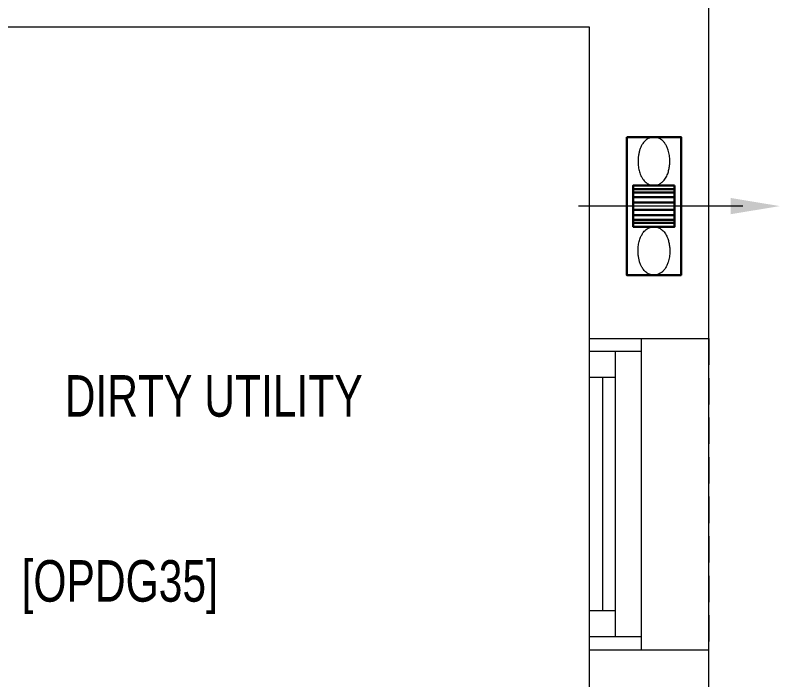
# Model space of a CAD drawing. Header units: millimetres. Extents: x -160614 to 59925, y -157025 to 0.
# Drawn here: x -98646 to -97173, y -111200 to -109919 of the extents above; entities that cross this region are included whole.
import ezdxf

# ---------------------------------------------------------------- set-up
doc = ezdxf.new("R2010")
doc.units = ezdxf.units.MM
doc.header["$LTSCALE"] = 8
doc.linetypes.add('DASHED2', pattern=[9.525, 6.35, -3.175])
doc.linetypes.add('HIDDEN', pattern=[9.525, 6.35, -3.175])
for name, color, linetype, lineweight in [('72_EGR_BASE_TEXT', 9, 'Continuous', 5), ('72_EGR_EQP_TAG', 9, 'Continuous', 5), ('Aluminum', 9, 'Continuous', 5), ('Proj', 9, 'Continuous', 5), ('Walls', 9, 'Continuous', 5)]:
    doc.layers.add(name, color=color, linetype=linetype, lineweight=lineweight)
doc.layers.add('MC-EX-EQPM', color=2, linetype='Continuous')
doc.styles.add('X3G_ENTITY_2587E1', font='swisscl.ttf', dxfattribs={"height": 200})
doc.styles.add('X3G_ENTITY_258862', font='swisscl.ttf', dxfattribs={"height": 200})

# ---------------------------------------------------------------- blocks, each defined once
blk = doc.blocks.new('GF1')
at = {"layer": 'Aluminum', "color": 9}
for p, q in [((-97539.4, -111142.6), (-97539.4, -110542.6)), ((-97439.4, -111142.6), (-97439.4, -110542.6)), ((-97439.4, -110567.6), (-97539.4, -110567.6)), ((-97489.4, -111117.6), (-97489.4, -110567.6)), ((-97489.4, -110617.6), (-97539.4, -110617.6)), ((-97514.4, -110617.6), (-97514.4, -111067.6)), ((-97489.4, -111067.6), (-97539.4, -111067.6)), ((-97439.4, -111117.6), (-97539.4, -111117.6))]:
    blk.add_line(p, q, dxfattribs=at)
at = {"layer": 'Proj', "color": 9, "linetype": 'HIDDEN'}
blk.add_line((-97309.4, -110542.6), (-97309.4, -111142.6), dxfattribs=at)
at = {"layer": 'Walls', "color": 9}
for p, q in [((-97309.4, -113092.6), (-97309.4, -108892.6)), ((-97539.4, -109942.6), (-99774.4, -109942.6)), ((-97539.4, -111742.6), (-97539.4, -109942.6)), ((-97539.4, -110542.6), (-97309.4, -110542.6)), ((-97539.4, -111142.6), (-97309.4, -111142.6))]:
    blk.add_line(p, q, dxfattribs=at)
at = {"layer": '72_EGR_BASE_TEXT', "color": 9, "char_height": 80, "attachment_point": 2}
for s, insert, style in [('DIRTY UTILITY', (-98263.3, -110613.2, 0), 'X3G_ENTITY_258862'), ('[OPDG35]', (-98444.4, -110969.8), 'X3G_ENTITY_2587E1')]:
    blk.add_mtext(s, dxfattribs=dict(at, insert=insert, style=style))
blk = doc.blocks.new('*U153')
at = {"layer": 'MC-EX-EQPM', "lineweight": 9}
blk.add_hatch(color=15, dxfattribs=at).paths.add_polyline_path([(15.7, 160.3), (-15.7, 160.3), (0, 254.8)], flags=0)
at = {"layer": 'MC-EX-EQPM', "color": 15, "lineweight": 9}
blk.add_line((0, 183.8), (0, -132.9), dxfattribs=at)
at = {"layer": 'MC-EX-EQPM', "color": 2, "linetype": 'DASHED2', "lineweight": 30, "ltscale": 2.5}
for p, q in [((-32.6, 52.3), (-32.6, -27.5)), ((-26.4, 52.3), (-26.4, -27.5)), ((-17.2, 52.3), (-17.2, -27.5)), ((-6.9, 52.3), (-6.9, -27.5)), ((6.9, 52.3), (6.9, -27.5)), ((17.2, 52.3), (17.2, -27.5)), ((26.4, 52.3), (26.4, -27.5)), ((32.6, 52.3), (32.6, -27.5))]:
    blk.add_line(p, q, dxfattribs=at)
at = {"layer": 'MC-EX-EQPM', "color": 5, "lineweight": 30, "ltscale": 2.5}
blk.add_lwpolyline([(-133, -39.8), (133, -39.8), (133, 64.7), (-133, 64.7)], close=True, dxfattribs=at)
at = {"layer": 'MC-EX-EQPM', "color": 1, "lineweight": 30, "ltscale": 2.5}
blk.add_lwpolyline([(-39.9, 52.3), (39.9, 52.3), (39.9, -27.5), (-39.9, -27.5)], close=True, dxfattribs=at)
at = {"layer": 'MC-EX-EQPM', "color": 2, "lineweight": 9}
for points, knots in [([(-39.9, 12.4), (-39.9, 13.7), (-40, 14.9), (-40.4, 17.4), (-40.7, 18.6), (-41.5, 20.9), (-42, 22), (-43, 24), (-43.6, 25), (-44.9, 26.9), (-45.6, 27.7), (-47.4, 29.8), (-48.6, 31), (-51.1, 33), (-52.4, 34), (-55.1, 35.6), (-56.5, 36.4), (-59.4, 37.8), (-60.9, 38.4), (-65, 39.9), (-67.6, 40.7), (-73, 41.9), (-75.8, 42.3), (-81.5, 42.9), (-84.3, 43), (-90.7, 43), (-94.3, 42.7), (-101.2, 41.7), (-104.6, 40.9), (-110, 39.2), (-112.2, 38.4), (-116.4, 36.4), (-118.4, 35.3), (-121.7, 33.1), (-123.1, 32), (-125.6, 29.7), (-126.8, 28.4), (-128.8, 25.9), (-129.5, 24.7), (-130.9, 22.1), (-131.5, 20.8), (-132.4, 17.9), (-132.7, 16.4), (-133, 14), (-133, 13.2), (-133, 12.4)], [0, 0, 0, 0, 0.083152, 0.083152, 0.166304, 0.166304, 0.249457, 0.249457, 0.332609, 0.332609, 0.415761, 0.415761, 0.545395, 0.545395, 0.675028, 0.675028, 0.804662, 0.804662, 0.934296, 0.934296, 1.152782, 1.152782, 1.371268, 1.371268, 1.589754, 1.589754, 1.860357, 1.860357, 2.130959, 2.130959, 2.317705, 2.317705, 2.504451, 2.504451, 2.641391, 2.641391, 2.778331, 2.778331, 2.881554, 2.881554, 2.984776, 2.984776, 3.087999, 3.087999, 3.141593, 3.141593, 3.141593, 3.141593]), ([(39.9, 12.4), (39.9, 13.7), (40, 14.9), (40.4, 17.4), (40.7, 18.6), (41.5, 20.9), (42, 22), (43, 24), (43.6, 25), (44.9, 26.9), (45.6, 27.7), (47.4, 29.8), (48.6, 31), (51.1, 33), (52.4, 34), (55.1, 35.6), (56.5, 36.4), (59.4, 37.8), (60.9, 38.4), (65, 39.9), (67.6, 40.7), (73, 41.9), (75.8, 42.3), (81.5, 42.9), (84.3, 43), (90.7, 43), (94.3, 42.7), (101.2, 41.7), (104.6, 40.9), (110, 39.2), (112.2, 38.4), (116.4, 36.4), (118.4, 35.3), (121.7, 33.1), (123.1, 32), (125.6, 29.7), (126.8, 28.4), (128.8, 25.9), (129.5, 24.7), (130.9, 22.1), (131.5, 20.8), (132.4, 17.9), (132.7, 16.4), (133, 14), (133, 13.2), (133, 12.4)], [0, 0, 0, 0, 0.083152, 0.083152, 0.166304, 0.166304, 0.249457, 0.249457, 0.332609, 0.332609, 0.415761, 0.415761, 0.545395, 0.545395, 0.675028, 0.675028, 0.804662, 0.804662, 0.934296, 0.934296, 1.152782, 1.152782, 1.371268, 1.371268, 1.589754, 1.589754, 1.860357, 1.860357, 2.130959, 2.130959, 2.317705, 2.317705, 2.504451, 2.504451, 2.641391, 2.641391, 2.778331, 2.778331, 2.881554, 2.881554, 2.984776, 2.984776, 3.087999, 3.087999, 3.141593, 3.141593, 3.141593, 3.141593]), ([(-133, 12.4), (-133, 11.7), (-133, 10.9), (-132.7, 8.6), (-132.4, 7.1), (-131.5, 4.3), (-131, 2.9), (-129.6, 0.3), (-128.9, -0.9), (-127.2, -3.1), (-126.3, -4.1), (-124.4, -6), (-123.5, -6.8), (-121.4, -8.4), (-120.4, -9.1), (-117.5, -11), (-115.7, -11.9), (-111.8, -13.7), (-109.8, -14.4), (-105.7, -15.7), (-103.6, -16.2), (-99.3, -17.1), (-97.1, -17.4), (-90.1, -18.2), (-85.3, -18.3), (-77.2, -17.7), (-74, -17.2), (-67.7, -15.9), (-64.6, -15), (-59.7, -13.1), (-57.7, -12.2), (-54, -10.1), (-52.2, -9), (-49.2, -6.7), (-48, -5.6), (-45.8, -3.2), (-44.7, -1.9), (-43.1, 0.7), (-42.4, 1.9), (-41.3, 4.5), (-40.8, 5.9), (-40.2, 8.8), (-40, 10.2), (-39.9, 12), (-39.9, 12.2), (-39.9, 12.4)], [3.141593, 3.141593, 3.141593, 3.141593, 3.191222, 3.191222, 3.294445, 3.294445, 3.397668, 3.397668, 3.500891, 3.500891, 3.604114, 3.604114, 3.707337, 3.707337, 3.810559, 3.810559, 3.981855, 3.981855, 4.15315, 4.15315, 4.324446, 4.324446, 4.495741, 4.495741, 4.865323, 4.865323, 5.117184, 5.117184, 5.369044, 5.369044, 5.542485, 5.542485, 5.715925, 5.715925, 5.843378, 5.843378, 5.97083, 5.97083, 6.069787, 6.069787, 6.168745, 6.168745, 6.267702, 6.267702, 6.283185, 6.283185, 6.283185, 6.283185]), ([(133, 12.4), (133, 11.7), (133, 10.9), (132.7, 8.6), (132.4, 7.1), (131.5, 4.3), (131, 2.9), (129.6, 0.3), (128.9, -0.9), (127.2, -3.1), (126.3, -4.1), (124.4, -6), (123.5, -6.8), (121.4, -8.4), (120.4, -9.1), (117.5, -11), (115.7, -11.9), (111.8, -13.7), (109.8, -14.4), (105.7, -15.7), (103.6, -16.2), (99.3, -17.1), (97.1, -17.4), (90.1, -18.2), (85.3, -18.3), (77.2, -17.7), (74, -17.2), (67.7, -15.9), (64.6, -15), (59.7, -13.1), (57.7, -12.2), (54, -10.1), (52.2, -9), (49.2, -6.7), (48, -5.6), (45.8, -3.2), (44.7, -1.9), (43.1, 0.7), (42.4, 1.9), (41.3, 4.5), (40.8, 5.9), (40.2, 8.8), (40, 10.2), (39.9, 12), (39.9, 12.2), (39.9, 12.4)], [3.141593, 3.141593, 3.141593, 3.141593, 3.191222, 3.191222, 3.294445, 3.294445, 3.397668, 3.397668, 3.500891, 3.500891, 3.604114, 3.604114, 3.707337, 3.707337, 3.810559, 3.810559, 3.981855, 3.981855, 4.15315, 4.15315, 4.324446, 4.324446, 4.495741, 4.495741, 4.865323, 4.865323, 5.117184, 5.117184, 5.369044, 5.369044, 5.542485, 5.542485, 5.715925, 5.715925, 5.843378, 5.843378, 5.97083, 5.97083, 6.069787, 6.069787, 6.168745, 6.168745, 6.267702, 6.267702, 6.283185, 6.283185, 6.283185, 6.283185])]:
    blk.add_open_spline(points, degree=3, knots=knots, dxfattribs=at)

msp = doc.modelspace()

# ---------------------------------------------------------------- block references
at = {"layer": '72_EGR_EQP_TAG'}
msp.add_blockref('GF1', (0, 0), dxfattribs=at)
at = {"layer": 'MC-EX-EQPM', "rotation": 270}
msp.add_blockref('*U153', (-97427.7, -110287.3), dxfattribs=at)

doc.saveas('drawing.dxf')
